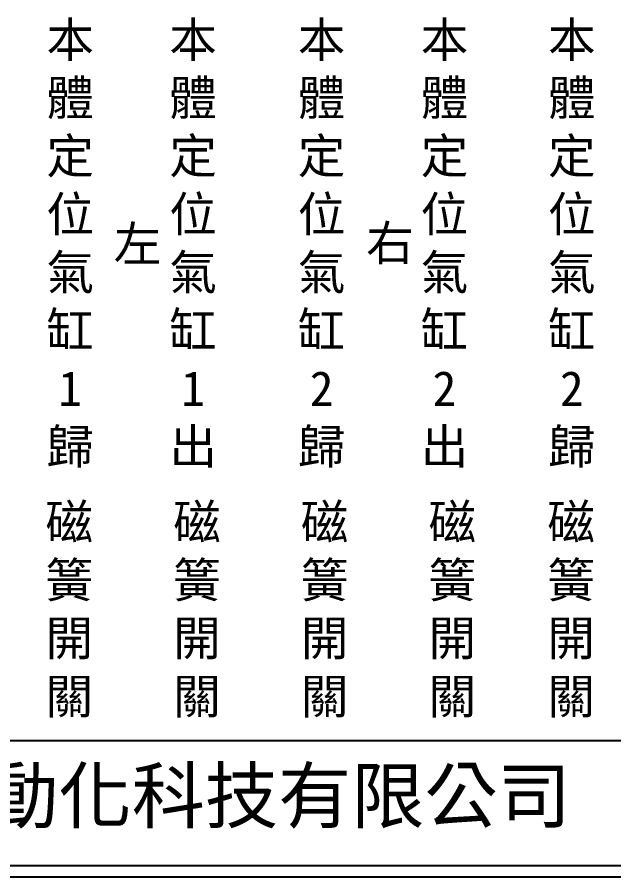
# Model space of a CAD drawing. Extents: x 275 to 562, y 265 to 469.
# Drawn here: x 341.6 to 408.3, y 264.9 to 361.1 of the extents above; entities that cross this region are included whole.
import ezdxf

# ---------------------------------------------------------------- set-up
doc = ezdxf.new("R2010")
doc.units = 0
doc.layers.add('圖框層', color=7, linetype='CONTINUOUS')
doc.layers.add('標尺寸層', color=3, linetype='CONTINUOUS')
doc.styles.add('CNS', font='romanc.shx', dxfattribs={"bigfont": 'chineset.shx'})
doc.styles.add('STSL', font='KAIU.TTF')

msp = doc.modelspace()

# ---------------------------------------------------------------- linework, layer by layer
at = {"layer": '圖框層', "color": 7}
for p, q in [((276.148, 280.195), (560.648, 280.195)), ((276.148, 266.195), (560.648, 266.195)), ((274.898, 264.945), (561.898, 264.945))]:
    msp.add_line(p, q, dxfattribs=at)

# ---------------------------------------------------------------- texts
at = {"layer": '圖框層', "color": 4, "style": 'STSL'}
msp.add_text('泓陞自動化科技有限公司', height=6, dxfattribs=at).set_placement((313.501, 271.022))
at = {"layer": '標尺寸層', "color": 7, "char_height": 3.9, "width": 4.96081, "attachment_point": 5, "style": 'CNS'}
for s, insert in [('{\\fDFKai-SB|b0|i0|c136|p65;本體定位氣缸1歸}', (347.542, 335.596)), ('{\\fDFKai-SB|b0|i0|c136|p65;本體定位氣缸1出}', (361.283, 335.596)), ('{\\fDFKai-SB|b0|i0|c136|p65;本體定位氣缸2歸}', (375.655, 335.596)), ('{\\fDFKai-SB|b0|i0|c136|p65;本體定位氣缸2出}', (389.395, 335.596)), ('{\\fDFKai-SB|b0|i0|c136|p65;本體定位氣缸2歸}', (403.633, 335.596)), ('{\\fDFKai-SB|b0|i0|c136|p65;左}', (355.064, 335.596)), ('{\\fDFKai-SB|b0|i0|c136|p65;右}', (383.298, 335.596)), ('{\\fDFKai-SB|b0|i0|c136|p65;磁簧開關}', (347.435, 294.665)), ('{\\fDFKai-SB|b0|i0|c136|p65;磁簧開關}', (361.717, 294.665)), ('{\\fDFKai-SB|b0|i0|c136|p65;磁簧開關}', (375.99, 294.665)), ('{\\fDFKai-SB|b0|i0|c136|p65;磁簧開關}', (390.272, 294.665)), ('{\\fDFKai-SB|b0|i0|c136|p65;磁簧開關}', (403.561, 294.665))]:
    msp.add_mtext(s, dxfattribs=dict(at, insert=insert))

doc.saveas('drawing.dxf')
